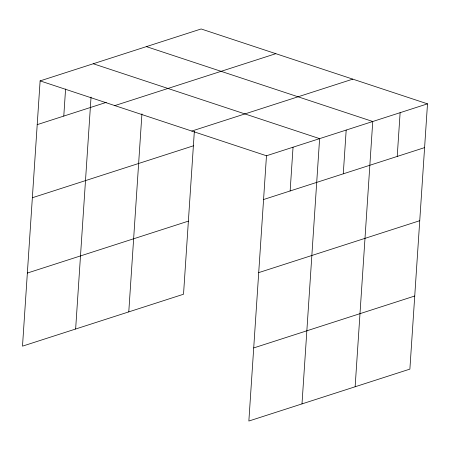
<?xml version="1.0" encoding="UTF-8"?>
<svg xmlns="http://www.w3.org/2000/svg" width="450" height="450" viewBox="0 0 450 450"><rect width="100%" height="100%" fill="white"/><g stroke="black" fill="none" stroke-linecap="round" stroke-linejoin="round"><path stroke-width="0.67" d="M427.5 103.849L266.473 155.768L248.856 421.031L409.882 369.113L427.5 103.849L201.144 28.969L40.117 80.888L22.5 346.151L183.527 294.233L194.344 131.344M63.782 116.078L65.582 88.987M75.639 329.017L91.041 97.093M128.779 311.884L141.93 113.828M290.137 190.963L293.046 147.201M301.995 403.897L319.613 138.634L93.257 63.754M343.277 173.829L346.185 130.067M355.134 386.764L372.752 121.5L146.396 46.62M397.221 156.437L400.123 112.674M37.215 124.644L106.29 102.375M114.817 105.598L275.839 53.679M191.779 131.057L352.8 79.138M32.355 197.741L193.382 145.828M27.354 273.054L188.381 221.136M263.571 199.524L424.592 147.611M258.711 272.621L419.738 220.708M253.71 347.934L414.737 296.016M40.117 80.888L266.473 155.768"/></g></svg>
